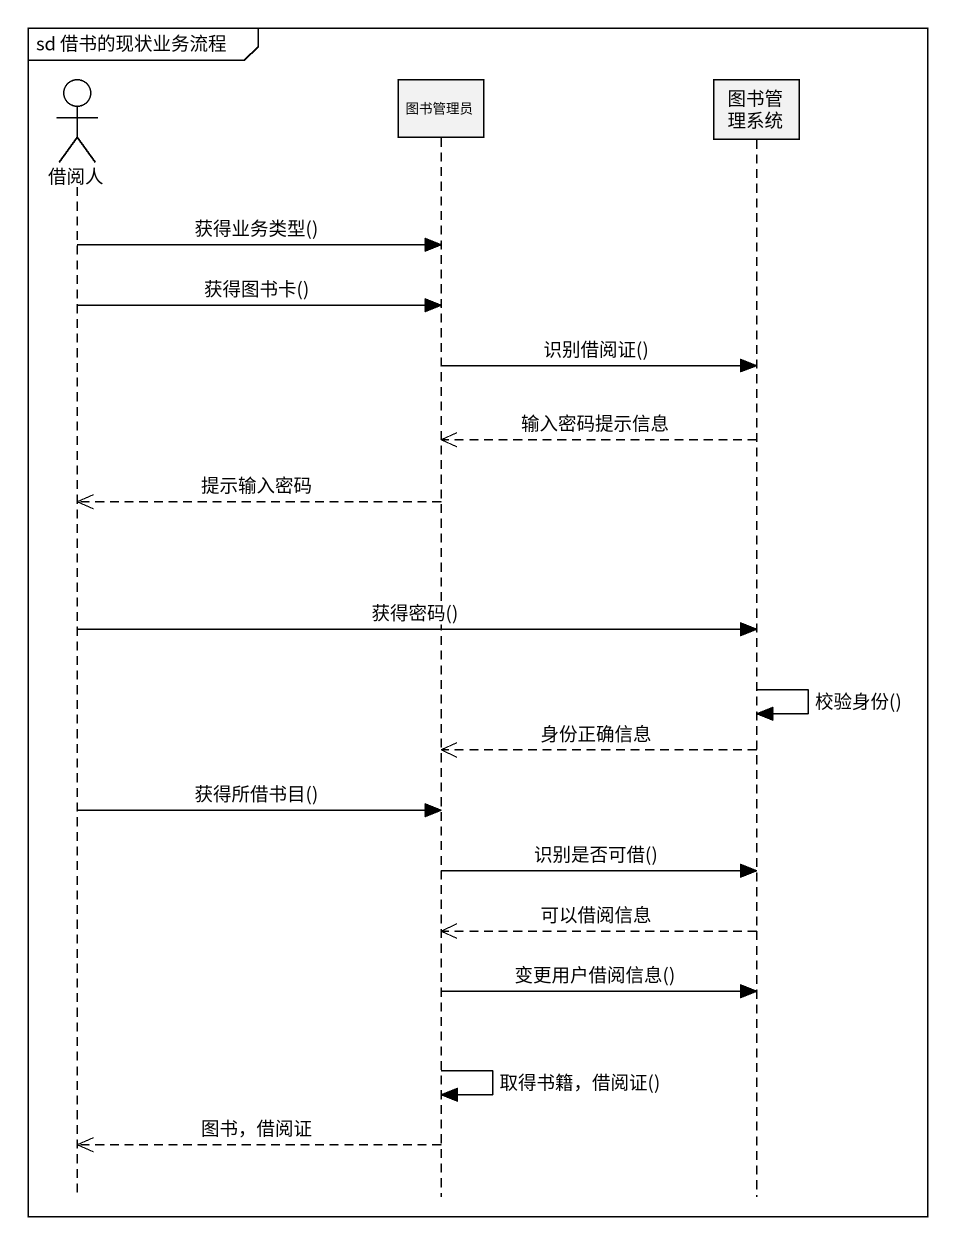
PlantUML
@startuml
mainframe sd 借书的现状业务流程
hide footbox
actor 借阅人
participant 图书管理员
participant 图书管理系统

借阅人 -> 图书管理员 : 获得业务类型()
借阅人 -> 图书管理员 : 获得图书卡()
图书管理员 -> 图书管理系统 : 识别借阅证()
图书管理系统 -->> 图书管理员 : 输入密码提示信息
图书管理员 -->> 借阅人 : 提示输入密码
借阅人 -> 图书管理系统 : 获得密码()
图书管理系统 -> 图书管理系统 : 校验身份()
图书管理系统 -->> 图书管理员 : 身份正确信息
借阅人 -> 图书管理员 : 获得所借书目()
图书管理员 -> 图书管理系统 : 识别是否可借()
图书管理系统 -->> 图书管理员 : 可以借阅信息
图书管理员 -> 图书管理系统 : 变更用户借阅信息()
图书管理员 -> 图书管理员 : 取得书籍，借阅证()
图书管理员 -->> 借阅人 : 图书，借阅证
@enduml
